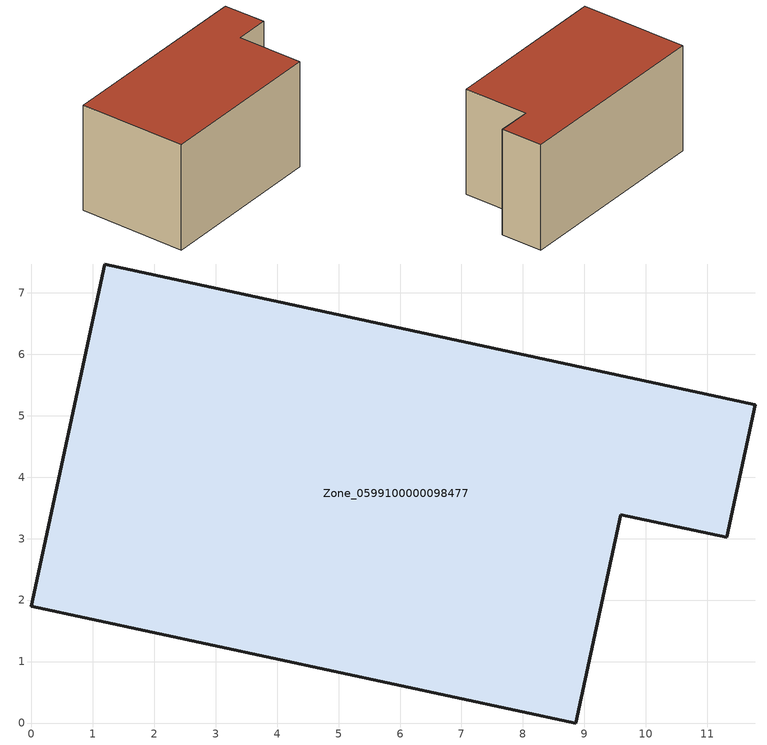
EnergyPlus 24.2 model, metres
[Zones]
Zone_0599100000098477
 floor ground (C_G): 9.59,3.39 8.86,0 0,1.9 1.2,7.47 11.78,5.18 11.32,3.02 z0
 wall outside (C_F): 1.2,7.47 0,1.9 8.86,0 9.59,3.39 11.32,3.02 11.78,5.18 1.2,7.47 z0:5.74
 roof outside (C_R): 11.32,3.02 11.78,5.18 1.2,7.47 0,1.9 8.86,0 9.59,3.39 z5.74
[BUILDING]
Pand.0599100000098477: North Axis=0; Terrain=City; Loads Convergence Tolerance Value=0.04; Temperature Convergence Tolerance Value=0.4; Solar Distribution=FullExterior; Maximum Number of Warmup Days=25; Minimum Number of Warmup Days=1
[Site:Location]
Rotterdam.The.Hague.AP_ZH_NLD Design_Conditions: Latitude=51.96; Longitude=4.45; Time Zone=1; Elevation=-4.5
[SITE:GROUNDTEMPERATURE:BUILDINGSURFACE]
18, 18, 18, 18, 18, 18, 18, 18, 18, 18, 18, 18
[MATERIAL] Thermal Absorptance=0.9; Solar Absorptance=0.7; Visible Absorptance=0.7
Name | Roughness | Thickness | Conductivity | Density | Specific Heat
G.TI.1975-1991 | MediumSmooth | 0.15 | 0.288461 | 540 | 1210
F.TI.1975-1991 | Rough | 0.3 | 0.230769 | 1920 | 840
R.TI.1975-1991 | MediumRough | 0.2 | 0.153846 | 1500 | 1000
[CONSTRUCTION]
C_G: G.TI.1975-1991
C_F: F.TI.1975-1991
C_R: R.TI.1975-1991
[ZONE]
Zone_0599100000098477: Type=1; Multiplier=1; Ceiling Height=Autocalculate; Volume=Autocalculate; Floor Area=autocalculate; Part of Total Floor Area=Yes
[ZONEINFILTRATION:DESIGNFLOWRATE]
Infil_Zone_0599100000098477: Zone or ZoneList or Space or SpaceList=Zone_0599100000098477; Schedule=AlwaysOn; Design Flow Rate Calculation Method=Flow/Area; Flow Rate per Floor Area=0.003; Constant Term Coefficient=1; Temperature Term Coefficient=0; Velocity Term Coefficient=0; Velocity Squared Term Coefficient=0
[HVACTEMPLATE:ZONE:IDEALLOADSAIRSYSTEM]
Zone_0599100000098477: Maximum Heating Supply Air Temperature=50; Minimum Cooling Supply Air Temperature=13; Maximum Heating Supply Air Humidity Ratio=0.0156; Minimum Cooling Supply Air Humidity Ratio=0.0077; Heating Limit=NoLimit; Cooling Limit=NoLimit; Dehumidification Control Type=ConstantSensibleHeatRatio; Cooling Sensible Heat Ratio=0.7; Dehumidification Setpoint=60; Humidification Control Type=None; Humidification Setpoint=30; Outdoor Air Method=None; Outdoor Air Flow Rate per Person=0.00944; Outdoor Air Flow Rate per Zone Floor Area=0; Outdoor Air Flow Rate per Zone=0; Demand Controlled Ventilation Type=None; Outdoor Air Economizer Type=NoEconomizer; Heat Recovery Type=None; Sensible Heat Recovery Effectiveness=0.7; Latent Heat Recovery Effectiveness=0.65
[ZONECONTROL:THERMOSTAT]
ThermostatControl_Zone_0599100000098477: Zone or ZoneList=Zone_0599100000098477; Control Type Schedule=DualSetpointControlType; Control 1=Thermostat_Zone_0599100000098477; Temperature Difference Between Cutout And Setpoint=0
[THERMOSTATSETPOINT:DUALSETPOINT]
Thermostat_Zone_0599100000098477: Heating Setpoint Temperature Schedule=HeatingSetpoint_Zone_0599100000098477; Cooling Setpoint Temperature Schedule=CoolingSetpoint_Zone_0599100000098477
[SCHEDULE:COMPACT]
HeatingSetpoint_Zone_0599100000098477: Through: 12/31, For: AllDays, Until: 24:00, 21
CoolingSetpoint_Zone_0599100000098477: Through: 12/31, For: AllDays, Until: 24:00, 24
DualSetpointControlType: Through: 12/31, For: AllDays, Until: 24:00, 4
AlwaysOn: Through: 12/31, For: AllDays, Until: 24:00, 1
